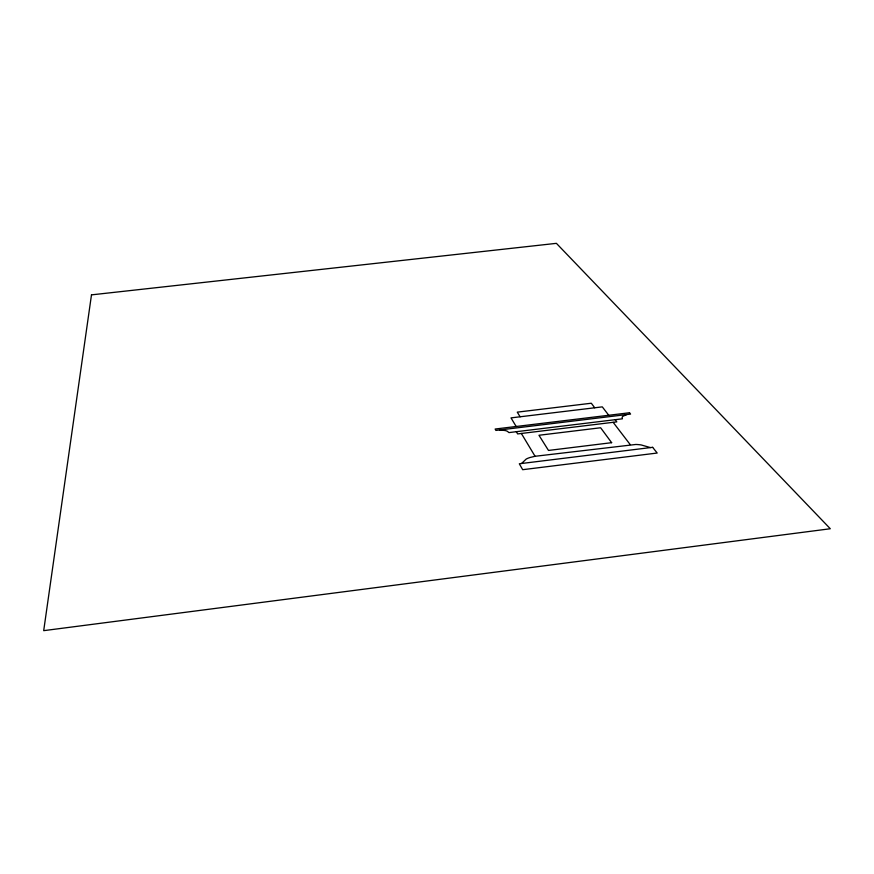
<?xml version="1.0" encoding="UTF-8"?>
<svg xmlns="http://www.w3.org/2000/svg" width="874" height="874" viewBox="0 0 874 874"><rect width="100%" height="100%" fill="white"/><g stroke="black" fill="none" stroke-linecap="round" stroke-linejoin="round"><path stroke-width="1.31" d="M521.549 463.493L526.192 459.068A19.064 7.385 -2.3 0 1 530.092 457.473L535.063 456.283L635.824 444.462A19.108 7.254 -1 0 1 641.068 444.921L650.442 447.586M626.789 414.538L622.976 416.253A9.636 3.463 -1.2 0 0 622.124 417.335L622.408 418.81L508.952 432.597L507.324 431.275A9.614 3.562 -3 0 0 505.205 430.543L499.753 429.953M516.316 431.701L517.637 433.919L616.815 421.869L615.132 419.684M608.752 415.27L602.295 406.869L511.006 417.881L516.163 426.49M613.133 422.317L630.187 444.571M594.735 407.776L591.305 403.231L517.266 412.146L520.117 416.778M521.352 433.46L535.063 456.283M91.486 294.866L43.7 630.657L830.3 528.748L556.399 243.343L91.486 294.866M652.638 447.324L519.32 463.777L522.685 469.688L657.193 453.038L652.638 447.324M611.636 442.681L548.49 450.438L538.963 435.263L600.624 427.757L611.636 442.681M629.509 412.757L495.132 429.036L495.908 430.423L630.58 414.079L629.509 412.757"/></g></svg>
